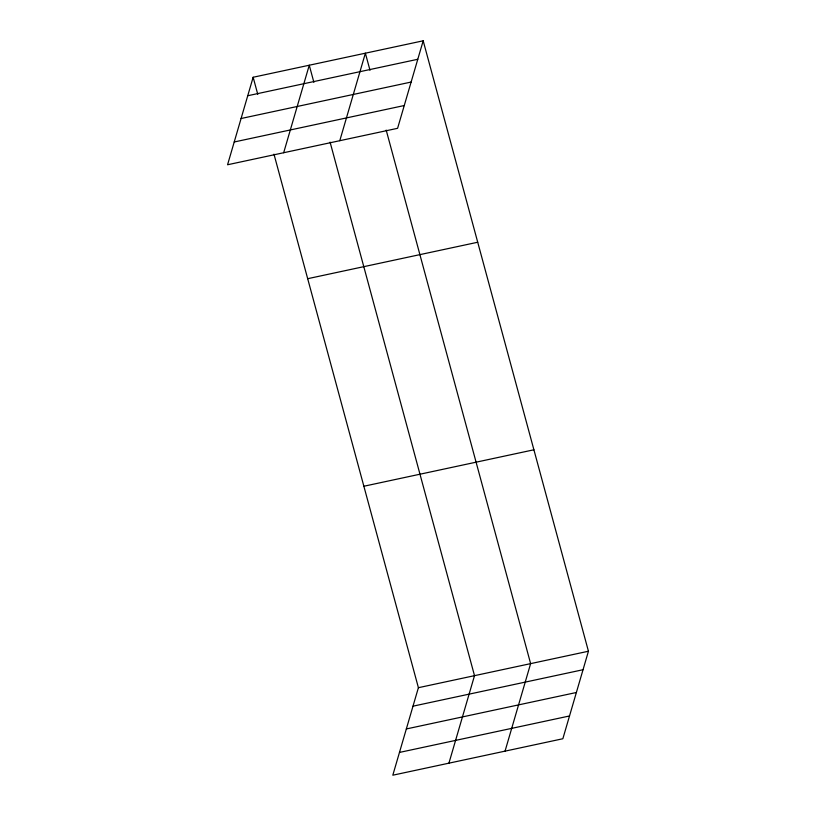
<?xml version="1.0" encoding="UTF-8"?>
<svg xmlns="http://www.w3.org/2000/svg" width="816" height="816" viewBox="0 0 816 816"><rect width="100%" height="100%" fill="white"/><g stroke="black" fill="none" stroke-linecap="round" stroke-linejoin="round"><path stroke-width="1.22" d="M253.144 77.255L227.562 164.761L397.596 128.306L423.188 40.8L253.144 77.255L257.774 94.35M283.672 152.735L309.264 65.219L313.885 82.314M339.782 140.709L365.374 53.193L370.005 70.288M273.972 154.163L418.404 687.694L392.812 775.2L562.856 738.745L588.438 651.239L423.188 40.8M448.922 763.174L474.514 675.658L330.082 142.137M505.043 751.138L530.624 663.632L386.192 130.111M247.748 95.737L417.782 59.282M241.077 118.514L411.121 82.059M234.223 141.984L404.257 105.529M307.683 278.695L477.727 242.24M363.865 486.244L533.909 449.789M418.404 687.694L588.438 651.239M412.998 706.177L583.042 669.722M406.337 728.953L576.371 692.498M399.473 752.423L569.517 715.969"/></g></svg>
